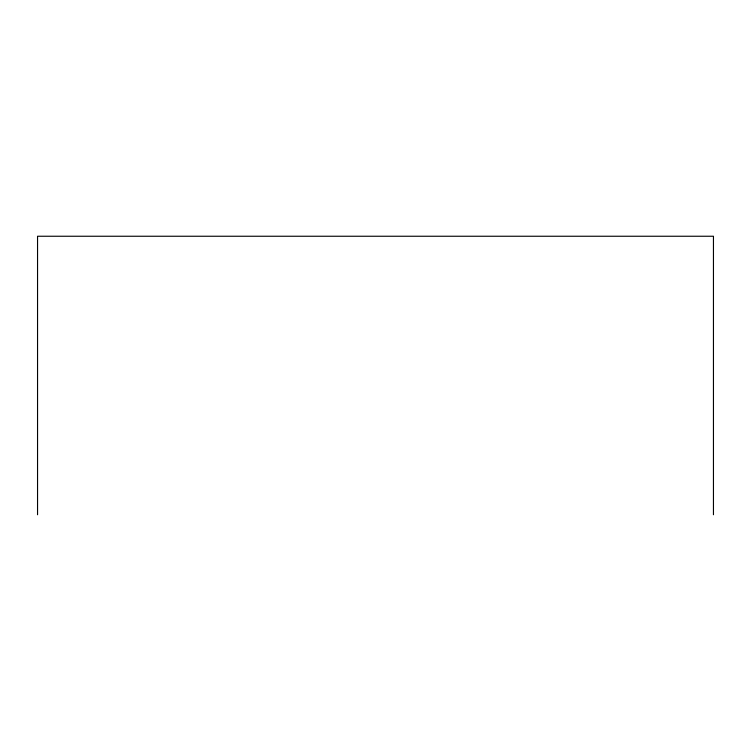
<?xml version="1.0" encoding="UTF-8"?>
<svg xmlns="http://www.w3.org/2000/svg" width="751" height="751" viewBox="0 0 751 751"><rect width="100%" height="100%" fill="white"/><g stroke="black" fill="none" stroke-linecap="round" stroke-linejoin="round"><path stroke-width="1.13" d="M713.45 514.754L713.45 236.246L37.55 236.246L37.55 514.754"/></g></svg>
